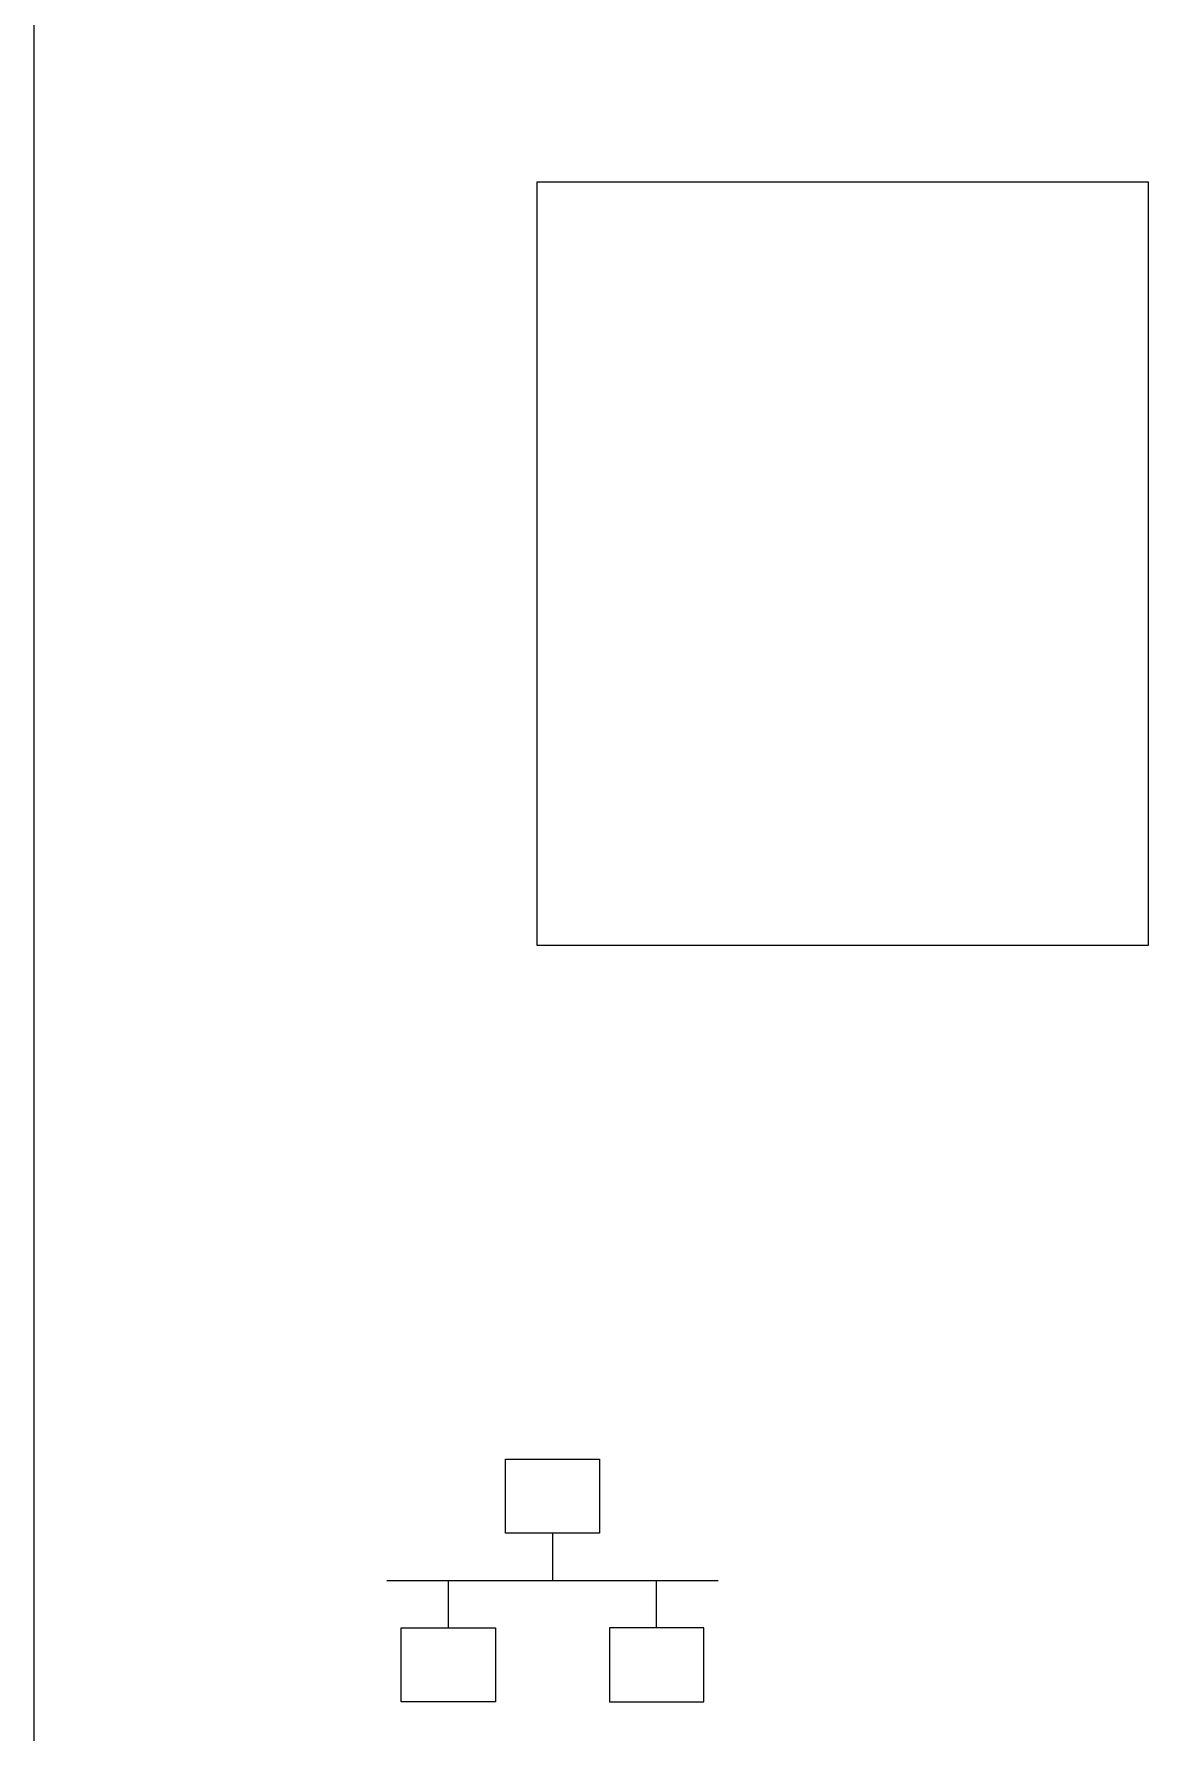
# Model space of a CAD drawing. Header units: millimetres. Extents: x 36 to 196, y -67 to 29.
# Drawn here: x 36 to 57.88, y -35.08 to -1.74 of the extents above; entities that cross this region are included whole.
import ezdxf

# ---------------------------------------------------------------- set-up
doc = ezdxf.new("R2010")
doc.units = ezdxf.units.MM
doc.header["$LTSCALE"] = 20
doc.layers.add('Ontwerplaag-1', color=7, linetype='Continuous')

msp = doc.modelspace()

# ---------------------------------------------------------------- linework, layer by layer
at = {"layer": 'Ontwerplaag-1', "color": 7, "linetype": 'Continuous', "lineweight": 5, "transparency": 33554687}
for p, q in [((36, 29), (36, -61)), ((36, 29), (36, -61)), ((45.885, -12.136), (45.885, -4.636)), ((45.885, -4.636), (57.885, -4.636)), ((57.885, -4.636), (57.885, -19.636)), ((45.885, -19.636), (45.885, -12.136)), ((57.885, -19.636), (45.885, -19.636)), ((46.186, -31.171), (46.186, -32.103)), ((42.929, -32.103), (49.442, -32.103)), ((44.141, -33.036), (44.141, -32.103)), ((48.231, -33.036), (48.231, -32.103))]:
    msp.add_line(p, q, dxfattribs=at)
at = {"layer": 'Ontwerplaag-1', "color": 7, "linetype": 'Continuous', "lineweight": 5, "transparency": 33554687, "flags": 128}
for points in [[(47.112, -31.171), (45.26, -31.171), (45.26, -29.72), (47.112, -29.72)], [(43.215, -33.036), (45.067, -33.036), (45.067, -34.486), (43.215, -34.486)], [(49.157, -33.036), (47.305, -33.036), (47.305, -34.486), (49.157, -34.486)]]:
    msp.add_lwpolyline(points, close=True, dxfattribs=at)

doc.saveas('drawing.dxf')
